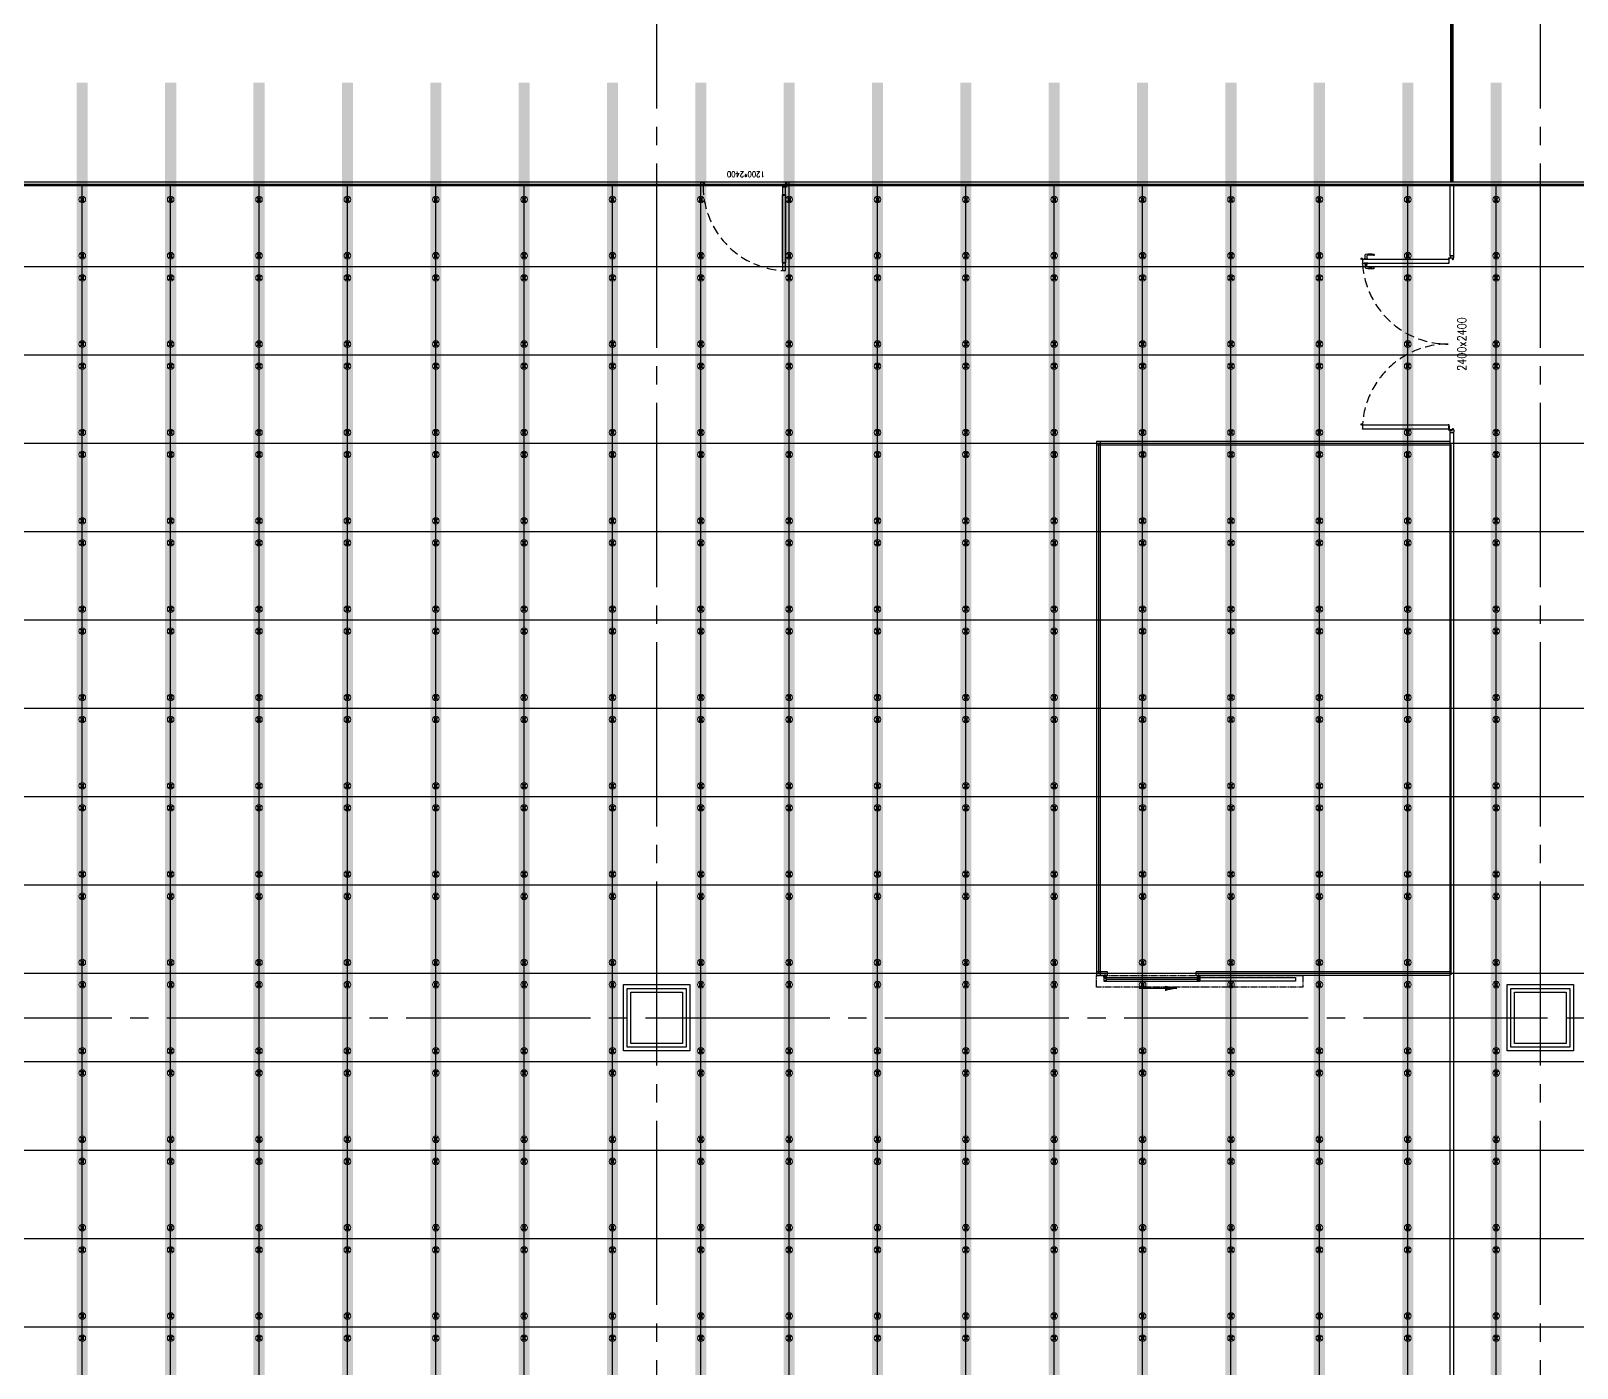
# Model space of a CAD drawing. Header units: millimetres. Extents: x -960 to 41501, y -1010 to 11880.
# Drawn here: x 13070 to 15170, y 7024 to 8840 of the extents above; entities that cross this region are included whole.
import ezdxf
from ezdxf.enums import TextEntityAlignment as Align

# ---------------------------------------------------------------- set-up
doc = ezdxf.new("R2010")
doc.units = ezdxf.units.MM
doc.header["$LTSCALE"] = 100
for name, pattern in [('188K-SM-03-F10-ARCH-PA-Y2257103$0$AP5A-SM-03-F20-ARCH-PA-Y2230801+Y2230803$0$ALL-PA-TXT-Y2221201$0$DASHED', [19.05, 12.7, -6.35]), ('188K-SM-03-F10-ARCH-PA-Y2257103$0$DASHED', [19.05, 12.7, -6.35]), ('188K-SM-03-F10-ARCH-PA-Y2257103$0$HIDDEN2', [0.1875, 0.125, -0.0625]), ('X-S-FAB-L10$0$COL-CEN-LIN', [3.25, 2.5, -0.25, 0.25, -0.25])]:
    doc.linetypes.add(name, pattern=pattern)
for name, color, linetype in [('0-XREF', 7, 'Continuous'), ('188K-SM-03-F10-ARCH-CEIL-Y2257103$0$K-CEIL-4.2', 6, 'Continuous'), ('188K-SM-03-F10-ARCH-CEIL-Y2257103$0$K-CEIL-4.2-AREA', 6, 'Continuous'), ('188K-SM-03-F10-ARCH-CEIL-Y2257103$0$K-鋼構', 111, 'Continuous'), ('188K-SM-03-F10-ARCH-PA-Y2257103$0$K-Divider-7.5', 53, 'Continuous'), ('188K-SM-03-F10-ARCH-PA-Y2257103$0$K-Door', 53, 'Continuous'), ('188K-SM-03-F10-ARCH-PA-Y2257103$0$K-P1S-4.2-單抗', 53, 'Continuous'), ('188K-SM-03-F10-ARCH-PA-Y2257103$0$K-P2D-4.2-雙抗', 53, 'Continuous'), ('X-S-FAB-L10$0$0-DIM-TXT', 8, 'Continuous'), ('X-S-FAB-L10$0$BLOCK', 8, 'Continuous'), ('X-S-FAB-L10$0$CCL', 8, 'X-S-FAB-L10$0$COL-CEN-LIN'), ('X-S-FAB-L10$0$COL-S', 8, 'Continuous')]:
    doc.layers.add(name, color=color, linetype=linetype)
doc.layers.add('188K-SM-03-F10-ARCH-CEIL-Y2257103$0$K-吊點-標準', color=6, linetype='Continuous', lineweight=9)
doc.styles.add('188K-SM-03-F10-ARCH-PA-Y2257103$0$14P7-XFDP10$0$AA-TXT', font='simplex.shx', dxfattribs={"width": 0.8, "bigfont": 'chineset.shx'})
doc.styles.add('188K-SM-03-F10-ARCH-PA-Y2257103$0$AP5A-SM-03-F20-ARCH-PA-Y2230801+Y2230803$0$ALL-PA-TXT-Y2221201$0$Standard', font='txt.shx', dxfattribs={"bigfont": 'chineset.shx'})
doc.styles.add('X-S-FAB-L10$0$CHINA', font='simplex.shx', dxfattribs={"width": 0.75, "bigfont": 'chineset.shx'})
doc.styles.add('X-S-FAB-L10$0$Standard', font='', dxfattribs={"width": 0.8})
doc.styles.add('X-S-FAB-L10$0$TG_NOTE_TEXT', font='simplex.shx', dxfattribs={"width": 0.75, "bigfont": 'chineset.shx'})
doc.styles.get('X-S-FAB-L10$0$Standard').set_extended_font_data('Microsoft JhengHei')
doc.linetypes.add('188K-SM-03-F10-ARCH-PA-Y2257103$0$BATTING', pattern='A,0.00254,-2.54,[134,ltypeshp.shx,S=2.54,R=0,X=-2.54,Y=0],-5.08,[134,ltypeshp.shx,S=2.54,R=180,X=2.54,Y=0],-2.54', length=10.16254)

# ---------------------------------------------------------------- blocks, each defined once
blk = doc.blocks.new('X-S-FAB-L10$0$FAB2-L05')
at = {"layer": 'X-S-FAB-L10$0$CCL'}
for p, q in [((-12240, 11005), (-12240, 0)), ((-11040, 11005), (-11040, 0)), ((-26880, 8220), (1210, 8220))]:
    blk.add_line(p, q, dxfattribs=at)
at = {"layer": 'X-S-FAB-L10$0$COL-S'}
for points in [[(-12275, 8255), (-12205, 8255), (-12205, 8185), (-12275, 8185)], [(-11075, 8255), (-11005, 8255), (-11005, 8185), (-11075, 8185)]]:
    blk.add_lwpolyline(points, close=True, dxfattribs=at)
blk = doc.blocks.new('X-S-FAB-L10')
at = {"layer": 'X-S-FAB-L10$0$COL-S'}
for p, q in [((13885, 7535), (13955, 7535)), ((13885, 7465), (13885, 7535)), ((13955, 7535), (13955, 7465)), ((15085, 7535), (15155, 7535)), ((15085, 7465), (15085, 7535)), ((15155, 7535), (15155, 7465)), ((13955, 7465), (13885, 7465)), ((15155, 7465), (15085, 7465))]:
    blk.add_line(p, q, dxfattribs=at)
at = {"layer": 'X-S-FAB-L10$0$BLOCK'}
blk.add_blockref('X-S-FAB-L10$0$FAB2-L05', (26160, -720), dxfattribs=at)
at = {"style": 'X-S-FAB-L10$0$TG_NOTE_TEXT', "width": 0.5, "flags": 1}
for p in [(7463.3, 9020), (18268.3, 8649), (11197.8, 4800.2), (16485.8, 4800.2), (25420.3, 2635), (13360, 320, 0), (7463.3, -33.3)]:
    blk.add_attdef('WH', text='', height=20, dxfattribs=at).set_placement(p, align=Align.BOTTOM_LEFT)
at = {"width": 0.5}
for style, p in [('X-S-FAB-L10$0$TG_NOTE_TEXT', (7585, 9020)), ('X-S-FAB-L10$0$TG_NOTE_TEXT', (18390, 8649)), ('X-S-FAB-L10$0$TG_NOTE_TEXT', (11117.5, 4813.5)), ('X-S-FAB-L10$0$TG_NOTE_TEXT', (16607.5, 4813.5)), ('X-S-FAB-L10$0$TG_NOTE_TEXT', (25350, 2635)), ('X-S-FAB-L10$0$Standard', (13129.4, 325, 0)), ('X-S-FAB-L10$0$TG_NOTE_TEXT', (7585, -20))]:
    blk.add_attdef('DESC', text='', height=10, dxfattribs=dict(at, style=style)).set_placement(p, align=Align.BOTTOM_LEFT)
for tag, style, p in [('TYPE', 'X-S-FAB-L10$0$TG_NOTE_TEXT', (7619.3, 9020)), ('NO', 'X-S-FAB-L10$0$TG_NOTE_TEXT', (7650.1, 9020)), ('TYPE', 'X-S-FAB-L10$0$TG_NOTE_TEXT', (18424.2, 8649)), ('NO', 'X-S-FAB-L10$0$TG_NOTE_TEXT', (18455, 8649)), ('NO', 'X-S-FAB-L10$0$TG_NOTE_TEXT', (11088.6, 4813.5)), ('TYPE', 'X-S-FAB-L10$0$TG_NOTE_TEXT', (11151.8, 4813.5)), ('TYPE', 'X-S-FAB-L10$0$TG_NOTE_TEXT', (16641.8, 4813.5)), ('NO', 'X-S-FAB-L10$0$TG_NOTE_TEXT', (16672.6, 4813.5)), ('NO', 'X-S-FAB-L10$0$TG_NOTE_TEXT', (25313, 2635)), ('TYPE', 'X-S-FAB-L10$0$TG_NOTE_TEXT', (25350, 2635)), ('NO', 'X-S-FAB-L10$0$Standard', (13100, 320, 0)), ('TYPE', 'X-S-FAB-L10$0$Standard', (13129.4, 320, 0)), ('TYPE', 'X-S-FAB-L10$0$TG_NOTE_TEXT', (7619.3, -20)), ('NO', 'X-S-FAB-L10$0$TG_NOTE_TEXT', (7650.1, -20))]:
    blk.add_attdef(tag, text='', height=10, dxfattribs=dict(at, style=style)).set_placement(p, align=Align.BOTTOM_RIGHT)
for rotation, style, p in [(180, 'X-S-FAB-L10$0$Standard', (317.6, 7480)), (180, 'X-S-FAB-L10$0$Standard', (1217.6, 7480)), (90, 'X-S-FAB-L10$0$TG_NOTE_TEXT', (24310, 3647.5)), (270, 'X-S-FAB-L10$0$TG_NOTE_TEXT', (17080, 1605))]:
    blk.add_attdef('DESC', text='', height=10, rotation=rotation, dxfattribs=dict(at, style=style)).set_placement(p, align=Align.BOTTOM_LEFT)
for tag, rotation, style, p in [('TYPE', 180, 'X-S-FAB-L10$0$Standard', (317.6, 7480)), ('NO', 180, 'X-S-FAB-L10$0$Standard', (347, 7480)), ('TYPE', 180, 'X-S-FAB-L10$0$Standard', (1217.6, 7480)), ('NO', 180, 'X-S-FAB-L10$0$Standard', (1247, 7480)), ('TYPE', 90, 'X-S-FAB-L10$0$TG_NOTE_TEXT', (24310, 3647.5)), ('NO', 90, 'X-S-FAB-L10$0$TG_NOTE_TEXT', (24310, 3610.5)), ('TYPE', 270, 'X-S-FAB-L10$0$TG_NOTE_TEXT', (17080, 1605)), ('NO', 270, 'X-S-FAB-L10$0$TG_NOTE_TEXT', (17080, 1573))]:
    blk.add_attdef(tag, text='', height=10, rotation=rotation, dxfattribs=dict(at, style=style)).set_placement(p, align=Align.BOTTOM_RIGHT)
at = {"style": 'X-S-FAB-L10$0$TG_NOTE_TEXT', "width": 0.5, "flags": 1}
for rotation, p in [(180, (43, 7480)), (180, (943, 7480)), (90, (24310, 3717.8)), (270, (17080, 1711.7))]:
    blk.add_attdef('WH', text='', height=20, rotation=rotation, dxfattribs=at).set_placement(p, align=Align.BOTTOM_LEFT)
at = {"layer": 'X-S-FAB-L10$0$0-DIM-TXT', "style": 'X-S-FAB-L10$0$CHINA', "width": 0.75}
for p in [(667.4, 7855.1, -2689.4), (22627.4, 6728.8), (25644.7, 6728.8), (24778.8, 5569.1), (1118.3, 4980), (417.8, 4594.6), (23874.8, 4355), (22927.4, 4330.1), (23749.9, 3901.4), (417.8, 3765.2), (1118.3, 3730), (417.8, 3115.8), (536.9, 2227.8), (16909, 1782.7), (888.4, 880.5), (16977.4, 750), (18878.8, 750), (25641.2, 553.2), (21364, 526.9)]:
    blk.add_attdef('HIG', text='', height=80, dxfattribs=at).set_placement(p, align=Align.MIDDLE_LEFT)
blk = doc.blocks.new('188K-SM-03-F10-ARCH-CEIL-Y2257103$0$A$C2CA95053')
h = blk.add_hatch(color=256)
edge = h.paths.add_edge_path()
edge.add_arc((0, 0), 0.5, 0, 360)
for p, q in [((3.2, 3.2), (-3.2, -3.2)), ((3.2, -3.2), (-3.2, 3.2))]:
    blk.add_line(p, q)
blk.add_lwpolyline([(-1.6, 2.5), (-1.6, -2.5), (1.6, -2.5), (1.6, 2.5)], close=True)
for radius in [4.5, 0.5]:
    blk.add_circle((0, 0), radius)
blk = doc.blocks.new('188K-SM-03-F10-ARCH-CEIL-Y2257103$0$天花板吊點-附調整片 - 3_8_螺桿吊架 100 mm 高調整片-V1-1FL')
blk.add_blockref('188K-SM-03-F10-ARCH-CEIL-Y2257103$0$A$C2CA95053', (0, 0))
blk = doc.blocks.new('188K-SM-03-F10-ARCH-CEIL-Y2257103')
at = {"layer": '188K-SM-03-F10-ARCH-CEIL-Y2257103$0$K-CEIL-4.2'}
for p, q in [((13140, 312.7), (13140, 8632.2)), ((13260, 312.7), (13260, 8632.2)), ((13380, 312.7), (13380, 8632.2)), ((13500, 312.7), (13500, 8632.2)), ((13620, 312.7), (13620, 8632.2)), ((13740, 312.7), (13740, 8632.2)), ((13860, 312.7), (13860, 8632.2)), ((13980, 312.7), (13980, 8632.2)), ((14100, 312.7), (14100, 8632.2)), ((14220, 42.7), (14220, 8632.2)), ((14340, 42.7), (14340, 8632.2)), ((14460, 42.7), (14460, 8632.2)), ((14580, 42.7), (14580, 8632.2)), ((14700, 42.7), (14700, 8632.2)), ((14820, 42.7), (14820, 8632.2)), ((14940, 312.7), (14940, 8632.2)), ((15060, 312.7), (15060, 8632.2)), ((19317.2, 8520), (1767.7, 8520)), ((19317.2, 8400), (1767.7, 8400)), ((19317.2, 8280), (1847.7, 8280)), ((19314.7, 8160), (1847.7, 8160)), ((19314.7, 8040), (1847.7, 8040)), ((19314.7, 7920), (1847.7, 7920)), ((19314.7, 7800), (1847.7, 7800)), ((19314.7, 7680), (1847.7, 7680)), ((19314.7, 7560), (1847.7, 7560)), ((19317.2, 7440), (1847.7, 7440)), ((19317.2, 7320), (1847.7, 7320)), ((21180, 7200), (1847.7, 7200)), ((21180, 7080), (1847.7, 7080))]:
    blk.add_line(p, q, dxfattribs=at)
at = {"layer": '188K-SM-03-F10-ARCH-CEIL-Y2257103$0$K-CEIL-4.2', "color": 1}
for p, q in [((14520, 8280), (14520, 7560)), ((14998.5, 8278.5), (14998.5, 7558.5))]:
    blk.add_line(p, q, dxfattribs=at)
at = {"layer": '188K-SM-03-F10-ARCH-CEIL-Y2257103$0$K-CEIL-4.2-AREA', "elevation": 0}
blk.add_lwpolyline([(16747.2, 312.7), (14882.2, 312.7), (14882.2, 42.7), (14157.7, 42.7), (14157.7, 312.7), (1847.7, 312.7), (1847.7, 8305.8), (1767.7, 8305.8), (1767.7, 8632.2), (17592.2, 8632.2)], dxfattribs=at)
at = {"layer": '188K-SM-03-F10-ARCH-CEIL-Y2257103$0$K-CEIL-4.2-AREA'}
for points in [[(13885, 7535), (13955, 7535), (13955, 7465), (13885, 7465)], [(15085, 7535), (15155, 7535), (15155, 7465), (15085, 7465)]]:
    blk.add_lwpolyline(points, close=True, dxfattribs=at)
at = {"layer": '188K-SM-03-F10-ARCH-CEIL-Y2257103$0$K-鋼構', "const_width": 15, "elevation": 0}
for points in [[(13140, 8769.9), (13140, 310)], [(13260, 8769.9), (13260, 310)], [(13380, 8769.9), (13380, 310)], [(13500, 8769.9), (13500, 310)], [(13620, 8769.9), (13620, 310)], [(13740, 8769.9), (13740, 310)], [(13860, 8769.9), (13860, 310)], [(13980, 8769.9), (13980, 310)], [(14100, 8769.9), (14100, 310)], [(14220, 8769.9), (14220, 50)], [(14340, 8769.9), (14340, 50)], [(14460, 8769.9), (14460, 50)], [(14580, 8769.9), (14580, 50)], [(14700, 8769.9), (14700, 50)], [(14820, 8769.9), (14820, 50)], [(14940, 8769.9), (14940, 230)], [(15060, 8769.9), (15060, 230)]]:
    blk.add_lwpolyline(points, dxfattribs=at)
at = {"layer": '188K-SM-03-F10-ARCH-CEIL-Y2257103$0$K-吊點-標準', "color": 170, "lineweight": 18, "rotation": 179.9999999999997}
for p in [(13140, 8611.2), (13260, 8611.2), (13380, 8611.2), (13500, 8611.2), (13620, 8611.2), (13740, 8611.2), (13860, 8611.2), (13980, 8611.2), (14100, 8611.2), (14220, 8611.2), (14340, 8611.2), (14460, 8611.2), (14580, 8611.2), (14700, 8611.2), (14820, 8611.2), (14940, 8611.2), (15060, 8611.2), (13140, 8535), (13260, 8535), (13380, 8535), (13500, 8535), (13620, 8535), (13740, 8535), (13860, 8535), (13980, 8535), (14100, 8535), (14220, 8535), (14340, 8535), (14460, 8535), (14580, 8535), (14700, 8535), (14820, 8535), (14940, 8535), (15060, 8535), (13140, 8505), (13260, 8505), (13380, 8505), (13500, 8505), (13620, 8505), (13740, 8505), (13860, 8505), (13980, 8505), (14100, 8505), (14220, 8505), (14340, 8505), (14460, 8505), (14580, 8505), (14700, 8505), (14820, 8505), (14940, 8505), (15060, 8505), (13140, 8415), (13260, 8415), (13380, 8415), (13500, 8415), (13620, 8415), (13740, 8415), (13860, 8415), (13980, 8415), (14100, 8415), (14220, 8415), (14340, 8415), (14460, 8415), (14580, 8415), (14700, 8415), (14820, 8415), (14940, 8415), (15060, 8415), (13140, 8385), (13260, 8385), (13380, 8385), (13500, 8385), (13620, 8385), (13740, 8385), (13860, 8385), (13980, 8385), (14100, 8385), (14220, 8385), (14340, 8385), (14460, 8385), (14580, 8385), (14700, 8385), (14820, 8385), (14940, 8385), (15060, 8385), (13140, 8295), (13260, 8295), (13380, 8295), (13500, 8295), (13620, 8295), (13740, 8295), (13860, 8295), (13980, 8295), (14100, 8295), (14220, 8295), (14340, 8295), (14460, 8295), (14580, 8295), (14700, 8295), (14820, 8295), (14940, 8295), (15060, 8295), (13140, 8265), (13260, 8265), (13380, 8265), (13500, 8265), (13620, 8265), (13740, 8265), (13860, 8265), (13980, 8265), (14100, 8265), (14220, 8265), (14340, 8265), (14460, 8265), (14580, 8265), (14700, 8265), (14820, 8265), (14940, 8265), (15060, 8265), (13140, 8175), (13260, 8175), (13380, 8175), (13500, 8175), (13620, 8175), (13740, 8175), (13860, 8175), (13980, 8175), (14100, 8175), (14220, 8175), (14340, 8175), (14460, 8175), (14580, 8175), (14700, 8175), (14820, 8175), (14940, 8175), (15060, 8175), (13140, 8145), (13260, 8145), (13380, 8145), (13500, 8145), (13620, 8145), (13740, 8145), (13860, 8145), (13980, 8145), (14100, 8145), (14220, 8145), (14340, 8145), (14460, 8145), (14580, 8145), (14700, 8145), (14820, 8145), (14940, 8145), (15060, 8145), (13140, 8055), (13260, 8055), (13380, 8055), (13500, 8055), (13620, 8055), (13740, 8055), (13860, 8055), (13980, 8055), (14100, 8055), (14220, 8055), (14340, 8055), (14460, 8055), (14580, 8055), (14700, 8055), (14820, 8055), (14940, 8055), (15060, 8055), (13140, 8025), (13260, 8025), (13380, 8025), (13500, 8025), (13620, 8025), (13740, 8025), (13860, 8025), (13980, 8025), (14100, 8025), (14220, 8025), (14340, 8025), (14460, 8025), (14580, 8025), (14700, 8025), (14820, 8025), (14940, 8025), (15060, 8025), (13140, 7935), (13260, 7935), (13380, 7935), (13500, 7935), (13620, 7935), (13740, 7935), (13860, 7935), (13980, 7935), (14100, 7935), (14220, 7935), (14340, 7935), (14460, 7935), (14580, 7935), (14700, 7935), (14820, 7935), (14940, 7935), (15060, 7935), (13140, 7905), (13260, 7905), (13380, 7905), (13500, 7905), (13620, 7905), (13740, 7905), (13860, 7905), (13980, 7905), (14100, 7905), (14220, 7905), (14340, 7905), (14460, 7905), (14580, 7905), (14700, 7905), (14820, 7905), (14940, 7905), (15060, 7905), (13140, 7815), (13260, 7815), (13380, 7815), (13500, 7815), (13620, 7815), (13740, 7815), (13860, 7815), (13980, 7815), (14100, 7815), (14220, 7815), (14340, 7815), (14460, 7815), (14580, 7815), (14700, 7815), (14820, 7815), (14940, 7815), (15060, 7815), (13140, 7785), (13260, 7785), (13380, 7785), (13500, 7785), (13620, 7785), (13740, 7785), (13860, 7785), (13980, 7785), (14100, 7785), (14220, 7785), (14340, 7785), (14460, 7785), (14580, 7785), (14700, 7785), (14820, 7785), (14940, 7785), (15060, 7785), (13140, 7695), (13260, 7695), (13380, 7695), (13500, 7695), (13620, 7695), (13740, 7695), (13860, 7695), (13980, 7695), (14100, 7695), (14220, 7695), (14340, 7695), (14460, 7695), (14580, 7695), (14700, 7695), (14820, 7695), (14940, 7695), (15060, 7695), (13140, 7665), (13260, 7665), (13380, 7665), (13500, 7665), (13620, 7665), (13740, 7665), (13860, 7665), (13980, 7665), (14100, 7665), (14220, 7665), (14340, 7665), (14460, 7665), (14580, 7665), (14700, 7665), (14820, 7665), (14940, 7665), (15060, 7665), (13140, 7575), (13260, 7575), (13380, 7575), (13500, 7575), (13620, 7575), (13740, 7575), (13860, 7575), (13980, 7575), (14100, 7575), (14220, 7575), (14340, 7575), (14460, 7575), (14580, 7575), (14700, 7575), (14820, 7575), (14940, 7575), (15060, 7575), (13140, 7545), (13260, 7545), (13380, 7545), (13500, 7545), (13620, 7545), (13740, 7545), (13860, 7545), (13980, 7545), (14100, 7545), (14220, 7545), (14340, 7545), (14460, 7545), (14580, 7545), (14700, 7545), (14820, 7545), (14940, 7545), (15060, 7545), (13140, 7455), (13260, 7455), (13380, 7455), (13500, 7455), (13620, 7455), (13740, 7455), (13860, 7455), (13980, 7455), (14100, 7455), (14220, 7455), (14340, 7455), (14460, 7455), (14580, 7455), (14700, 7455), (14820, 7455), (14940, 7455), (15060, 7455), (13140, 7425), (13260, 7425), (13380, 7425), (13500, 7425), (13620, 7425), (13740, 7425), (13860, 7425), (13980, 7425), (14100, 7425), (14220, 7425), (14340, 7425), (14460, 7425), (14580, 7425), (14700, 7425), (14820, 7425), (14940, 7425), (15060, 7425), (13140, 7335), (13260, 7335), (13380, 7335), (13500, 7335), (13620, 7335), (13740, 7335), (13860, 7335), (13980, 7335), (14100, 7335), (14220, 7335), (14340, 7335), (14460, 7335), (14580, 7335), (14700, 7335), (14820, 7335), (14940, 7335), (15060, 7335), (13140, 7305), (13260, 7305), (13380, 7305), (13500, 7305), (13620, 7305), (13740, 7305), (13860, 7305), (13980, 7305), (14100, 7305), (14220, 7305), (14340, 7305), (14460, 7305), (14580, 7305), (14700, 7305), (14820, 7305), (14940, 7305), (15060, 7305), (13140, 7215), (13260, 7215), (13380, 7215), (13500, 7215), (13620, 7215), (13740, 7215), (13860, 7215), (13980, 7215), (14100, 7215), (14220, 7215), (14340, 7215), (14460, 7215), (14580, 7215), (14700, 7215), (14820, 7215), (14940, 7215), (15060, 7215), (13140, 7185), (13260, 7185), (13380, 7185), (13500, 7185), (13620, 7185), (13740, 7185), (13860, 7185), (13980, 7185), (14100, 7185), (14220, 7185), (14340, 7185), (14460, 7185), (14580, 7185), (14700, 7185), (14820, 7185), (14940, 7185), (15060, 7185), (13140, 7095), (13260, 7095), (13380, 7095), (13500, 7095), (13620, 7095), (13740, 7095), (13860, 7095), (13980, 7095), (14100, 7095), (14220, 7095), (14340, 7095), (14460, 7095), (14580, 7095), (14700, 7095), (14820, 7095), (14940, 7095), (15060, 7095), (13140, 7065), (13260, 7065), (13380, 7065), (13500, 7065), (13620, 7065), (13740, 7065), (13860, 7065), (13980, 7065), (14100, 7065), (14220, 7065), (14340, 7065), (14460, 7065), (14580, 7065), (14700, 7065), (14820, 7065), (14940, 7065), (15060, 7065)]:
    blk.add_blockref('188K-SM-03-F10-ARCH-CEIL-Y2257103$0$天花板吊點-附調整片 - 3_8_螺桿吊架 100 mm 高調整片-V1-1FL', p, dxfattribs=at)
blk = doc.blocks.new('188K-SM-03-F10-ARCH-PA-Y2257103$0$單開庫板門-1200x2400)圓型拉環鎖+輔助鎖)')
at = {"ltscale": 0.1}
for p, q in [((26008.6, -11403.6), (26004.5, -11403.6)), ((26004.5, -11403.6), (26004.5, -11414.1)), ((26004.5, -11414.1), (26004.5, -11415.3)), ((26004.5, -11414.1), (26008.6, -11414.1)), ((26004.5, -11415.4), (26004.6, -11415.5)), ((26008.6, -11414), (26004.6, -11414)), ((26004.6, -11414.3), (26004.6, -11414.2)), ((26004.6, -11415.3), (26004.6, -11414.5)), ((26004.7, -11414.1), (26006.5, -11414.1)), ((26005.1, -11414.4), (26004.7, -11414.4)), ((26004.7, -11414.5), (26005.1, -11414.5)), ((26004.7, -11414.5), (26004.7, -11506)), ((26004.7, -11506), (26004.7, -11414.5)), ((26004.7, -11414.5), (26004.7, -11414.5)), ((26004.7, -11415.4), (26004.7, -11415.3)), ((26005.2, -11414.4), (26005.2, -11414.4)), ((26006.5, -11414.1), (26006.6, -11414.1)), ((26006.6, -11414.1), (26006.6, -11414.1)), ((26006.6, -11414.1), (26008.4, -11414.1)), ((26008.4, -11414.4), (26008, -11414.4)), ((26008, -11414.4), (26008, -11414.4)), ((26008, -11414.5), (26008.4, -11414.5)), ((26008.4, -11506), (26008.4, -11414.5)), ((26008.4, -11414.5), (26008.4, -11414.5)), ((26008.4, -11414.5), (26008.4, -11506)), ((26008.4, -11415.3), (26008.4, -11415.4)), ((26008.5, -11414.2), (26008.5, -11414.3)), ((26008.5, -11414.5), (26008.5, -11415.3)), ((26008.5, -11415.5), (26008.6, -11415.4)), ((26008.6, -11414.1), (26008.6, -11403.6)), ((26008.6, -11415.3), (26008.6, -11414.1)), ((26008.6, -11506.4), (26004.5, -11506.4)), ((26004.5, -11506.4), (26004.5, -11518)), ((26004.7, -11506), (26004.7, -11506)), ((26008.4, -11506), (26008.4, -11506)), ((26008.6, -11518), (26008.6, -11506.4)), ((25999.5, -11519.7), (25999.5, -11523.2)), ((26002.5, -11519.1), (26000, -11519.1)), ((26000, -11523.7), (26002.4, -11523.7)), ((26002.4, -11523.7), (26004.1, -11522.6)), ((26002.9, -11518.5), (26002.6, -11518.5)), ((26002.6, -11518.5), (26002.6, -11521)), ((26002.6, -11521.9), (26002.6, -11519.3)), ((26002.6, -11521), (26002.9, -11521)), ((26003.4, -11521.9), (26002.6, -11521.9)), ((26002.9, -11521), (26002.9, -11518.5)), ((26003.3, -11522.2), (26003.3, -11522)), ((26003.3, -11522), (26003.4, -11522)), ((26004, -11522.2), (26003.3, -11522.2)), ((26008.3, -11517.5), (26003.6, -11517.5)), ((26003.6, -11517.5), (26003.6, -11517.7)), ((26003.6, -11517.7), (26008.3, -11517.7)), ((26004.1, -11521.9), (26003.9, -11521.9)), ((26003.9, -11522), (26004, -11522)), ((26004, -11522), (26004, -11522.2)), ((26004.2, -11522.4), (26004.2, -11521.9)), ((26004.5, -11518), (26008.6, -11518)), ((26008.3, -11517.7), (26008.3, -11517.5)), ((26114.8, -11521.9), (26115.1, -11521.9)), ((26114.8, -11522.4), (26114.8, -11521.9)), ((26114.9, -11522), (26114.9, -11522.2)), ((26115.1, -11522), (26114.9, -11522)), ((26114.9, -11522.2), (26115.7, -11522.2)), ((26116.6, -11523.7), (26114.9, -11522.6)), ((26115.5, -11521.9), (26116.3, -11521.9)), ((26115.7, -11522), (26115.5, -11522)), ((26115.7, -11522.2), (26115.7, -11522)), ((26116.3, -11521.9), (26116.3, -11519.3)), ((26116.5, -11519.1), (26119, -11519.1)), ((26119, -11523.7), (26116.6, -11523.7)), ((26119.5, -11519.7), (26119.5, -11523.2))]:
    blk.add_line(p, q, dxfattribs=at)
blk.add_lwpolyline([(26006.6, -11506.4), (26006.5, -11506.3), (26004.7, -11506.3, -0.414214), (26004.6, -11506.3), (26004.6, -11506.1, -0.414214), (26004.7, -11506.1), (26005.1, -11506.1, 0.414214), (26005.2, -11506.1), (26005.2, -11506, 0.414214), (26005.1, -11506), (26004.7, -11506, -0.414214), (26004.6, -11506), (26004.6, -11505.2, -0.414214), (26004.7, -11505.2), (26004.7, -11505.2, 0.414214), (26004.7, -11505.2), (26004.7, -11505, 0.72636), (26004.6, -11505), (26004.5, -11505.1, 0.158507), (26004.5, -11505.2), (26004.5, -11506.4, 0.414214), (26004.6, -11506.5), (26008.6, -11506.5, 0.414214), (26008.6, -11506.4), (26008.6, -11505.2, 0.158507), (26008.6, -11505.1), (26008.5, -11505, 0.72636), (26008.4, -11505), (26008.4, -11505.2, 0.414214), (26008.5, -11505.2, -0.414214), (26008.5, -11505.2), (26008.5, -11506, -0.414214), (26008.4, -11506), (26008, -11506, 0.414214), (26008, -11506), (26008, -11506.1, 0.414214), (26008, -11506.1), (26008.4, -11506.1, -0.414214), (26008.5, -11506.1), (26008.5, -11506.3, -0.414214), (26008.4, -11506.3), (26006.6, -11506.3)], format="xyb", close=True, dxfattribs=at)
for points in [[(25999.5, -11518.9), (25999.5, -11523.9)], [(26119.5, -11518.9), (26119.5, -11523.9)]]:
    blk.add_lwpolyline(points)
for centre, radius, start, end in [((26004.6, -11414.1), 0.0313, 90, 180), ((26004.6, -11415.3), 0.0313, 180, 216.0274), ((26004.7, -11414.2), 0.0313, 90, 180), ((26004.7, -11414.3), 0.0313, 180, 270), ((26004.7, -11414.5), 0.0313, 90, 180), ((26004.7, -11415.3), 0.0209, 180, 270), ((26004.7, -11415.4), 0.0313, 216.0274, 360), ((26004.7, -11415.3), 0.0209, 360, 90), ((26005.1, -11414.4), 0.0313, 270, 0), ((26005.1, -11414.4), 0.0313, 0, 90), ((26008, -11414.4), 0.0313, 90, 180), ((26008, -11414.4), 0.0313, 180, 270), ((26008.4, -11414.2), 0.0313, 360, 90), ((26008.4, -11414.3), 0.0313, 270, 0), ((26008.4, -11414.5), 0.0313, 0, 90), ((26008.5, -11415.3), 0.0209, 90, 180), ((26008.5, -11415.4), 0.0313, 180, 323.9726), ((26008.5, -11415.3), 0.0209, 270, 360), ((26008.6, -11414.1), 0.0313, 360, 90), ((26008.6, -11415.3), 0.0313, 323.9726, 360)]:
    blk.add_arc(centre, radius, start, end, dxfattribs=at)
at = {"linetype": '188K-SM-03-F10-ARCH-PA-Y2257103$0$AP5A-SM-03-F20-ARCH-PA-Y2230801+Y2230803$0$ALL-PA-TXT-Y2221201$0$DASHED', "ltscale": 0.01}
blk.add_arc((26001.1, -11518.7), 115.3, 359.8531, 85.8135, dxfattribs=at)
at = {"ltscale": 0.1}
for centre, major_axis, start_param, end_param in [((26000, -11519.7), (0.369, -0.369), 2.356194, 3.926991), ((26000, -11523.2), (-0.369, -0.369), 5.497787, 7.068583), ((26002.5, -11519.3), (0.111, -0.111), 7.068583, 8.63938), ((26003.4, -11521.9), (-0.0369, -0.0369), 0.785398, 3.926991), ((26003.9, -11521.9), (-0.0369, -0.0369), 3.926991, 7.068583), ((26004.1, -11521.9), (0.0369, -0.0369), 7.068583, 8.63938), ((26003.9, -11522.4), (0.221, -0.221), 6.162283, 7.068583), ((26114.8, -11521.9), (-0.0369, -0.0369), -2.356194, -0.785398), ((26115.1, -11522.4), (-0.221, -0.221), -0.785398, 0.120903), ((26115.1, -11521.9), (0.0369, -0.0369), -0.785398, 2.356194), ((26115.5, -11521.9), (0.0369, -0.0369), 2.356194, 5.497787), ((26116.5, -11519.3), (-0.111, -0.111), -2.356194, -0.785398), ((26119, -11519.7), (-0.369, -0.369), 2.356194, 3.926991), ((26119, -11523.2), (0.369, -0.369), -0.785398, 0.785398)]:
    blk.add_ellipse(centre, major_axis=major_axis, ratio=1, start_param=start_param, end_param=end_param, dxfattribs=at)
at = {"ltscale": 0.1, "extrusion": (0, 0, -1)}
blk.add_ellipse((26003.1, -11517.9), major_axis=(-0.516, 0.516), ratio=1, start_param=5.497787, end_param=11.780972, dxfattribs=at)
at = {"color": 8, "ltscale": 0.1, "style": '188K-SM-03-F10-ARCH-PA-Y2257103$0$AP5A-SM-03-F20-ARCH-PA-Y2230801+Y2230803$0$ALL-PA-TXT-Y2221201$0$Standard', "width": 0.85}
blk.add_text('1200*2400', height=8, dxfattribs=at).set_placement((26058.4, -11534.4), align=Align.MIDDLE_CENTER)
blk = doc.blocks.new('188K-SM-03-F10-ARCH-PA-Y2257103$0$雙開門-2400×2400')
for p, q in [((225.2, 117.7), (223.8, 117.6)), ((229.2, 117.7), (225.2, 117.7)), ((225.2, 115.5), (229.2, 115.5)), ((229.2, 119), (229.2, 114.1)), ((230, 119), (229.2, 119)), ((229.2, 114.1), (230, 114.1)), ((230, 114.1), (230, 119)), ((0, 2.5), (0, -2.5)), ((0, -1.9), (0, 1.9)), ((0.6, 2.5), (3, 2.5)), ((3, 2.5), (3, 0.2)), ((3, 0.2), (3, 0.2)), ((239.4, 2.5), (237, 2.5)), ((237, 2.5), (237, -0.2)), ((237, -0.2), (237, 0)), ((240, 2.5), (240, -2.5)), ((240, -1.9), (240, 1.9)), ((3, -2.5), (0.6, -2.5)), ((4.7, -1.9), (3, -2.5)), ((3.7, -0.6), (3.9, -0.6)), ((3.9, -0.6), (4, -0.6)), ((4.1, -0.7), (4, -0.7)), ((4, -0.7), (4, -1.5)), ((4, -1.5), (4.6, -1.5)), ((4.5, -0.2), (4.1, -0.2)), ((4.1, -0.7), (4.1, -0.7)), ((4.6, -0.7), (4.5, -0.7)), ((4.5, -0.7), (4.5, -0.7)), ((4.6, -0.6), (4.7, -0.6)), ((4.6, -1.5), (4.6, -0.7)), ((4.7, -0.6), (4.8, -0.6)), ((5, -0.8), (5, -1.5)), ((235, -0.8), (235, -1.5)), ((235.3, -0.6), (235.2, -0.6)), ((235.4, -0.6), (235.3, -0.6)), ((235.3, -1.9), (237, -2.5)), ((235.4, -1.5), (235.4, -0.7)), ((235.4, -0.7), (235.5, -0.7)), ((236, -1.5), (235.4, -1.5)), ((235.5, -0.2), (235.9, -0.2)), ((235.5, -0.7), (235.5, -0.7)), ((235.9, -0.7), (235.9, -0.7)), ((235.9, -0.7), (236, -0.7)), ((236.1, -0.6), (236, -0.6)), ((236, -0.7), (236, -1.5)), ((236.3, -0.6), (236.1, -0.6)), ((237, -2.5), (239.4, -2.5))]:
    blk.add_line(p, q)
for points in [[(10.9, 121.6), (10.9, 123.4), (10.9, 121.6), (4.3, 121.6), (4.3, 121.5), (4.7, 121.5), (4.7, 120.4, 0.414214), (4.8, 120.3), (5, 120.3), (5, 120.4), (4.9, 120.4), (4.9, 121.4), (5, 121.4), (5, 4.1), (4.9, 4.1), (4.9, 5.1), (5, 5.1), (5, 5.2), (4.8, 5.2, 0.414214), (4.7, 5.1), (4.7, 4, 0.414214), (4.8, 3.8), (10.2, 3.8, 0.414214), (10.3, 4), (10.3, 5.1, 0.414214), (10.2, 5.2), (10, 5.2), (10, 5.1), (10.1, 5.1), (10.1, 4.1), (10, 4.1), (10, 121.4), (10.1, 121.4), (10.1, 120.4), (10, 120.4), (10, 120.3), (10.2, 120.3, 0.414214), (10.3, 120.4), (10.3, 121.4), (11.1, 121.4, 0.414214), (11.1, 121.4), (11.1, 123.6, 0.414214), (11.1, 123.7), (10.3, 123.7), (10.3, 123.4), (10.9, 123.4)], [(235.9, 121.6), (235.9, 123.4), (235.9, 121.6), (229.3, 121.6), (229.3, 121.5), (229.7, 121.5), (229.7, 120.4, 0.414214), (229.8, 120.3), (230, 120.3), (230, 120.4), (229.9, 120.4), (229.9, 121.4), (230, 121.4), (230, 4.1), (229.9, 4.1), (229.9, 5.1), (230, 5.1), (230, 5.2), (229.8, 5.2, 0.414214), (229.7, 5.1), (229.7, 4, 0.414214), (229.8, 3.8), (235.2, 3.8, 0.414214), (235.3, 4), (235.3, 5.1, 0.414214), (235.2, 5.2), (235, 5.2), (235, 5.1), (235.1, 5.1), (235.1, 4.1), (235, 4.1), (235, 121.4), (235.1, 121.4), (235.1, 120.4), (235, 120.4), (235, 120.3), (235.2, 120.3, 0.414214), (235.3, 120.4), (235.3, 121.4), (236.1, 121.4, 0.414214), (236.1, 121.4), (236.1, 123.6, 0.414214), (236.1, 123.7), (235.3, 123.7), (235.3, 123.4), (235.9, 123.4)], [(235.8, 117.7), (239.8, 117.7), (241.2, 117.6, -0.327495), (242, 116.9, -0.089847), (242.2, 106.2, -1.144881), (240.3, 106.6, 0.137079), (240.3, 114.9, 0.349357), (239.8, 115.5), (235.8, 115.5)]]:
    blk.add_lwpolyline(points, format="xyb")
blk.add_lwpolyline([(235, 114.1), (235, 119), (235.8, 119), (235.8, 114.1)], close=True)
at = {"ltscale": 500}
for points in [[(3.3, 0.3), (3.3, 3.1), (3, 3.1), (3, 0.3)], [(8.5, 3.8), (4, 3.8), (4, 4.1), (8.5, 4.1)], [(231.5, 3.8), (236, 3.8), (236, 4.1), (231.5, 4.1)], [(236.7, -0.1), (236.7, 3.1), (237, 3.1), (237, -0.1)]]:
    blk.add_lwpolyline(points, close=True, dxfattribs=at)
at = {"linetype": '188K-SM-03-F10-ARCH-PA-Y2257103$0$DASHED', "ltscale": 0.01}
for centre, start, end in [((3.5, 5.1), 0, 85.9993), ((236.5, 5.1), 94.0007, 180)]:
    blk.add_arc(centre, 116.5, start, end, dxfattribs=at)
for centre, radius, start, end in [((0.6, 1.9), 0.598, 90, 180), ((3.9, 0.2), 0.855, 178.2453, 256.7344), ((236.3, 0), 0.659, 270, 360), ((239.4, 1.9), 0.598, 0, 90), ((0.6, -1.9), 0.598, 180, 270), ((4.3, -0.6), 0.427, 111.7868, 180), ((4, -0.7), 0.11, 360, 90), ((4.3, -0.6), 0.427, 0, 68.2132), ((4.6, -0.7), 0.11, 90, 180), ((4.5, -1.5), 0.5, 288.9704, 0), ((4.8, -0.8), 0.2, 0, 90), ((235.2, -0.8), 0.2, 90, 180), ((235.5, -1.5), 0.5, 180, 251.0296), ((235.7, -0.6), 0.427, 111.7868, 180), ((235.4, -0.7), 0.11, 360, 90), ((235.7, -0.6), 0.427, 0, 68.2132), ((236, -0.7), 0.11, 90, 180), ((239.4, -1.9), 0.598, 270, 360)]:
    blk.add_arc(centre, radius, start, end)
for centre, major_axis, start_param, end_param in [((252.5, 110.9), (-21.3, 21.3), 0.585307, 0.943734), ((223.8, 106.3), (-0.707, 0.707), 0.872811, 4.284184), ((223.9, 116.7), (0.624, 0.624), 0.866962, 2.13291), ((239.6, 110.8), (-10.9, 10.9), 0.51383, 1.058752), ((225.3, 114.9), (-0.417, 0.417), -0.669314, 0.675093)]:
    blk.add_ellipse(centre, major_axis=major_axis, ratio=1, start_param=start_param, end_param=end_param)
at = {"ltscale": 500, "extrusion": (0, 0, -1)}
blk.add_ellipse((3.5, 3.6), major_axis=(0.495, 0.495), ratio=1, start_param=3.926991, end_param=10.210176, dxfattribs=at)
at = {"ltscale": 500}
blk.add_ellipse((236.5, 3.6), major_axis=(-0.495, 0.495), ratio=1, start_param=3.926991, end_param=10.210176, dxfattribs=at)
at = {"color": 8, "style": '188K-SM-03-F10-ARCH-PA-Y2257103$0$14P7-XFDP10$0$AA-TXT', "width": 0.8}
blk.add_text('2400x2400', height=12, dxfattribs=at).set_placement((120, -13.5), align=Align.MIDDLE_CENTER)
blk = doc.blocks.new('188K-SM-03-F10-ARCH-PA-Y2257103$0$單開自動門-1200x2400')
at = {"ltscale": 5}
blk.add_hatch(color=256, dxfattribs=at).paths.add_polyline_path([(-788, -257), (-788, -197), (-938, -227)])
for p, q in [((-1200, -50), (-1200, 0)), ((0, -50), (0, 0)), ((-1250, -52), (-1250, -74)), ((-1210, -75), (-1250, -75)), ((-1250, -75), (-1250, -129)), ((-1250, -129), (-1210, -129)), ((-1227, -50), (-1249, -50)), ((-1249, -53), (-1249, -72)), ((-1249, -75), (-1227, -75)), ((-1249, -78), (-1247, -77)), ((-1249, -96), (-1249, -78)), ((-1248, -97), (-1249, -96)), ((-1249, -109), (-1248, -107)), ((-1249, -126), (-1249, -109)), ((-1247, -127), (-1249, -126)), ((-1248, -102), (-1248, -97)), ((-1248, -103), (-1248, -102)), ((-1248, -102), (-1248, -102)), ((-1248, -107), (-1248, -103)), ((-1228, -51), (-1247, -51)), ((-1247, -74), (-1228, -74)), ((-1247, -77), (-1220, -77)), ((-1220, -127), (-1247, -127)), ((-1240, -52), (-1240, -52)), ((-1240, -52), (-1232, -52)), ((-1237, -41), (-1236, -39)), ((-1237, -52), (-1237, -41)), ((-1234, -46), (-1237, -46)), ((-1234, -48), (-1237, -47)), ((-1234, -49), (-1237, -49)), ((-1234, -51), (-1237, -50)), ((-1236, -46), (-1236, -39)), ((-1236, -39), (-1234, -41)), ((-1234, -41), (-1234, -52)), ((-1234, -86), (-1234, -79)), ((-1234, -86), (-1234, -79)), ((-1234, -83), (-1234, -89)), ((-1233, -83), (-1234, -83)), ((-1234, -86), (-1234, -86)), ((-1234, -115), (-1234, -121)), ((-1234, -118), (-1234, -125)), ((-1234, -118), (-1234, -125)), ((-1234, -118), (-1234, -118)), ((-1234, -121), (-1233, -121)), ((17, -77), (-1233, -77)), ((17, -78), (-1233, -78)), ((-1233, -89), (-1233, -83)), ((-1233, -121), (-1233, -115)), ((17, -127), (-1233, -127)), ((17, -127), (-1233, -127)), ((-1232, -52), (-1232, -52)), ((-1231, -90), (-1232, -90)), ((-1232, -91), (-1231, -91)), ((-1231, -113), (-1232, -113)), ((-1232, -114), (-1231, -114)), ((-1230, -80), (-1230, -89)), ((-1230, -115), (-1230, -125)), ((-1220, -78), (-1229, -78)), ((-1229, -79), (-1220, -79)), ((-1229, -89), (-1229, -80)), ((-1229, -125), (-1229, -115)), ((-1220, -125), (-1229, -125)), ((-1229, -126), (-1220, -126)), ((-1226, -72), (-1226, -53)), ((-1225, -74), (-1225, -52)), ((-1220, -77), (-1212, -76)), ((-1212, -128), (-1220, -127)), ((-1219, -80), (-1219, -125)), ((-1218, -125), (-1218, -80)), ((-1212, -76), (-1212, -77)), ((-1212, -77), (-1210, -77)), ((-1212, -127), (-1212, -128)), ((-1210, -127), (-1212, -127)), ((-1210, -77), (-1210, -75)), ((-1210, -129), (-1210, -127)), ((-788, -197), (-938, -227)), ((-788, -257), (-788, -197)), ((10, -77), (10, -75)), ((10, -75), (50, -75)), ((11, -77), (10, -77)), ((10, -129), (10, -127)), ((10, -127), (11, -127)), ((50, -129), (10, -129)), ((20, -77), (11, -76)), ((11, -76), (11, -77)), ((11, -127), (11, -128)), ((11, -128), (20, -127)), ((17, -127), (17, -77)), ((17, -125), (17, -80)), ((18, -80), (18, -125)), ((19, -78), (28, -78)), ((28, -79), (19, -79)), ((19, -125), (28, -125)), ((28, -126), (19, -126)), ((47, -77), (20, -77)), ((20, -127), (47, -127)), ((24, -52), (24, -74)), ((25, -53), (25, -72)), ((48, -50), (26, -50)), ((26, -75), (48, -75)), ((47, -51), (27, -51)), ((27, -74), (47, -74)), ((28, -89), (28, -80)), ((28, -125), (28, -115)), ((29, -80), (29, -89)), ((29, -115), (29, -125)), ((30, -90), (31, -90)), ((31, -91), (30, -91)), ((30, -113), (31, -113)), ((31, -114), (30, -114)), ((32, -89), (32, -83)), ((32, -83), (33, -83)), ((32, -121), (32, -115)), ((33, -121), (32, -121)), ((33, -52), (33, -52)), ((33, -52), (40, -52)), ((33, -86), (33, -79)), ((33, -83), (33, -89)), ((34, -86), (33, -86)), ((33, -115), (33, -121)), ((33, -118), (33, -125)), ((34, -118), (33, -118)), ((34, -86), (34, -79)), ((34, -118), (34, -125)), ((35, -41), (37, -39)), ((35, -52), (35, -41)), ((38, -46), (35, -45)), ((38, -47), (35, -47)), ((38, -49), (35, -48)), ((38, -51), (35, -50)), ((37, -46), (37, -39)), ((37, -39), (38, -41)), ((38, -41), (38, -52)), ((41, -52), (41, -52)), ((48, -78), (47, -77)), ((47, -97), (48, -96)), ((47, -102), (47, -97)), ((47, -103), (47, -102)), ((47, -102), (47, -102)), ((47, -107), (47, -103)), ((48, -109), (47, -107)), ((47, -127), (48, -126)), ((48, -72), (48, -53)), ((48, -96), (48, -78)), ((48, -126), (48, -109)), ((50, -74), (50, -52)), ((50, -75), (50, -129)), ((-938, -222), (-788, -252)), ((-428, -222), (-788, -222))]:
    blk.add_line(p, q)
at = {"linetype": '188K-SM-03-F10-ARCH-PA-Y2257103$0$BATTING', "ltscale": 0.0015}
blk.add_line((17, -102), (-1218, -102), dxfattribs=at)
at = {"linetype": '188K-SM-03-F10-ARCH-PA-Y2257103$0$HIDDEN2'}
blk.add_lwpolyline([(-2650, -50), (-2650, -210), (150, -210), (150, -50)], close=True, dxfattribs=at)
at = {"linetype": '188K-SM-03-F10-ARCH-PA-Y2257103$0$DASHED', "ltscale": 0.005}
blk.add_lwpolyline([(-2550, -127), (-1250, -127), (-1250, -77), (-2550, -77)], close=True, dxfattribs=at)
for centre, radius, start, end in [((-1249, -52), 1.5, 90, 180), ((-1249, -74), 1.5, 180, 270), ((-1247, -53), 1.8, 90, 180), ((-1247, -72), 1.8, 180, 270), ((-1236, -47), 6.81, 234.4437, 305.5563), ((-1240, -52), 0.1, 180, 234.4437), ((-1240, -52), 0.1, 90, 180), ((-1233, -79), 1.8, 90, 180), ((-1233, -79), 1.2, 90, 180), ((-1232, -89), 1.79, 180, 270), ((-1232, -115), 1.79, 90, 180), ((-1233, -125), 1.2, 180, 270), ((-1233, -125), 1.8, 180, 270), ((-1232, -89), 0.997, 180, 270), ((-1232, -115), 0.997, 90, 180), ((-1232, -52), 0.1, 0, 90), ((-1232, -52), 0.1, 305.5563, 0), ((-1231, -89), 1.79, 270, 0), ((-1231, -89), 0.997, 270, 360), ((-1231, -115), 1.79, 360, 90), ((-1231, -115), 0.997, 0, 90), ((-1229, -80), 1.5, 90, 180), ((-1229, -125), 1.5, 180, 270), ((-1229, -80), 0.698, 90, 180), ((-1229, -125), 0.698, 180, 270), ((-1228, -53), 1.8, 0, 90), ((-1228, -72), 1.8, 270, 360), ((-1227, -74), 1.5, 270, 0), ((-1227, -52), 1.5, 0, 90), ((-1220, -80), 1.5, 0, 90), ((-1220, -80), 0.698, 0, 90), ((-1220, -125), 0.698, 270, 360), ((-1220, -125), 1.5, 270, 0), ((19, -80), 1.5, 90, 180), ((19, -125), 1.5, 180, 270), ((19, -80), 0.698, 90, 180), ((19, -125), 0.698, 180, 270), ((26, -52), 1.5, 90, 180), ((26, -74), 1.5, 180, 270), ((27, -53), 1.8, 90, 180), ((27, -72), 1.8, 180, 270), ((28, -80), 1.5, 0, 90), ((28, -80), 0.698, 0, 90), ((30, -89), 1.79, 180, 270), ((30, -115), 1.79, 90, 180), ((28, -125), 0.698, 270, 360), ((28, -125), 1.5, 270, 360), ((30, -89), 0.997, 180, 270), ((30, -115), 0.997, 90, 180), ((31, -89), 1.79, 270, 0), ((31, -89), 0.997, 270, 0), ((31, -115), 1.79, 360, 90), ((31, -115), 0.997, 0, 90), ((32, -79), 1.8, 360, 90), ((32, -79), 1.2, 360, 90), ((32, -125), 1.2, 270, 0), ((32, -125), 1.8, 270, 0), ((37, -46), 6.81, 234.4437, 305.5563), ((33, -52), 0.1, 180, 234.4437), ((33, -52), 0.1, 90, 180), ((40, -52), 0.1, 0, 90), ((40, -52), 0.1, 305.5563, 0), ((47, -53), 1.8, 0, 90), ((47, -72), 1.8, 270, 360), ((48, -52), 1.5, 0, 90), ((48, -74), 1.5, 270, 0)]:
    blk.add_arc(centre, radius, start, end)
blk = doc.blocks.new('188K-SM-03-F10-ARCH-PA-Y2257103')
at = {"layer": '188K-SM-03-F10-ARCH-PA-Y2257103$0$K-Divider-7.5', "const_width": 5, "elevation": 0}
blk.add_lwpolyline([(15000.1, 8635), (15000.1, 9012.5)], dxfattribs=at)
at = {"layer": '188K-SM-03-F10-ARCH-PA-Y2257103$0$K-P1S-4.2-單抗'}
for p, q in [((15195, 8635, 0), (7525, 8635, 0)), ((15195, 8630, 0), (7525, 8630, 0))]:
    blk.add_line(p, q, dxfattribs=at)
for points in [[(13875, 7545), (13965, 7545), (13965, 7455), (13875, 7455)], [(13880, 7540), (13960, 7540), (13960, 7460), (13880, 7460)], [(15075, 7545), (15165, 7545), (15165, 7455), (15075, 7455)], [(15080, 7540), (15160, 7540), (15160, 7460), (15080, 7460)]]:
    blk.add_lwpolyline(points, close=True, dxfattribs=at)
at = {"layer": '188K-SM-03-F10-ARCH-PA-Y2257103$0$K-P2D-4.2-雙抗'}
for p, q in [((14997.5, 8535), (14997.5, 8630)), ((14997.5, 8535), (14997.5, 8630)), ((14997.5, 8535), (14997.5, 8630)), ((15002.5, 8535), (15002.5, 8630)), ((15002.5, 8535), (15002.5, 8630)), ((15002.5, 8535), (15002.5, 8630)), ((14997.5, 615, 0), (14997.5, 8295)), ((14997.5, 615, 0), (14997.5, 8295)), ((14997.5, 615, 0), (14997.5, 8295)), ((15002.5, 615, 0), (15002.5, 8295)), ((15002.5, 615, 0), (15002.5, 8295)), ((15002.5, 615, 0), (15002.5, 8295)), ((14517.5, 8282.5, 0), (14517.5, 7557.5, 0)), ((14997.5, 8282.5, 0), (14517.5, 8282.5, 0)), ((14997.5, 8277.5, 0), (14517.5, 8277.5, 0)), ((14522.5, 8282.5, 0), (14522.5, 7557.5, 0)), ((14532.5, 7562.5, 0), (14517.5, 7562.5, 0)), ((14997.5, 7562.5, 0), (14652.5, 7562.5, 0)), ((14532.5, 7557.5, 0), (14517.5, 7557.5, 0)), ((14997.5, 7557.5, 0), (14652.5, 7557.5, 0))]:
    blk.add_line(p, q, dxfattribs=at)
at = {"layer": '188K-SM-03-F10-ARCH-PA-Y2257103$0$K-Door'}
for name, p, rotation in [('188K-SM-03-F10-ARCH-PA-Y2257103$0$單開庫板門-1200x2400)圓型拉環鎖+輔助鎖)', (40099.5, -2888.9, 0), 180), ('188K-SM-03-F10-ARCH-PA-Y2257103$0$雙開門-2400×2400', (15000, 8295), 89.99999999999999)]:
    blk.add_blockref(name, p, dxfattribs=dict(at, rotation=rotation))
at = {"layer": '188K-SM-03-F10-ARCH-PA-Y2257103$0$K-Door', "xscale": -0.1, "yscale": 0.1, "zscale": 0.1}
blk.add_blockref('188K-SM-03-F10-ARCH-PA-Y2257103$0$單開自動門-1200x2400', (14532.5, 7562.5, 0), dxfattribs=at)

msp = doc.modelspace()

# ---------------------------------------------------------------- block references
at = {"layer": '0-XREF'}
for name in ['X-S-FAB-L10', '188K-SM-03-F10-ARCH-PA-Y2257103', '188K-SM-03-F10-ARCH-CEIL-Y2257103']:
    msp.add_blockref(name, (0, 0), dxfattribs=at)

doc.saveas('drawing.dxf')
